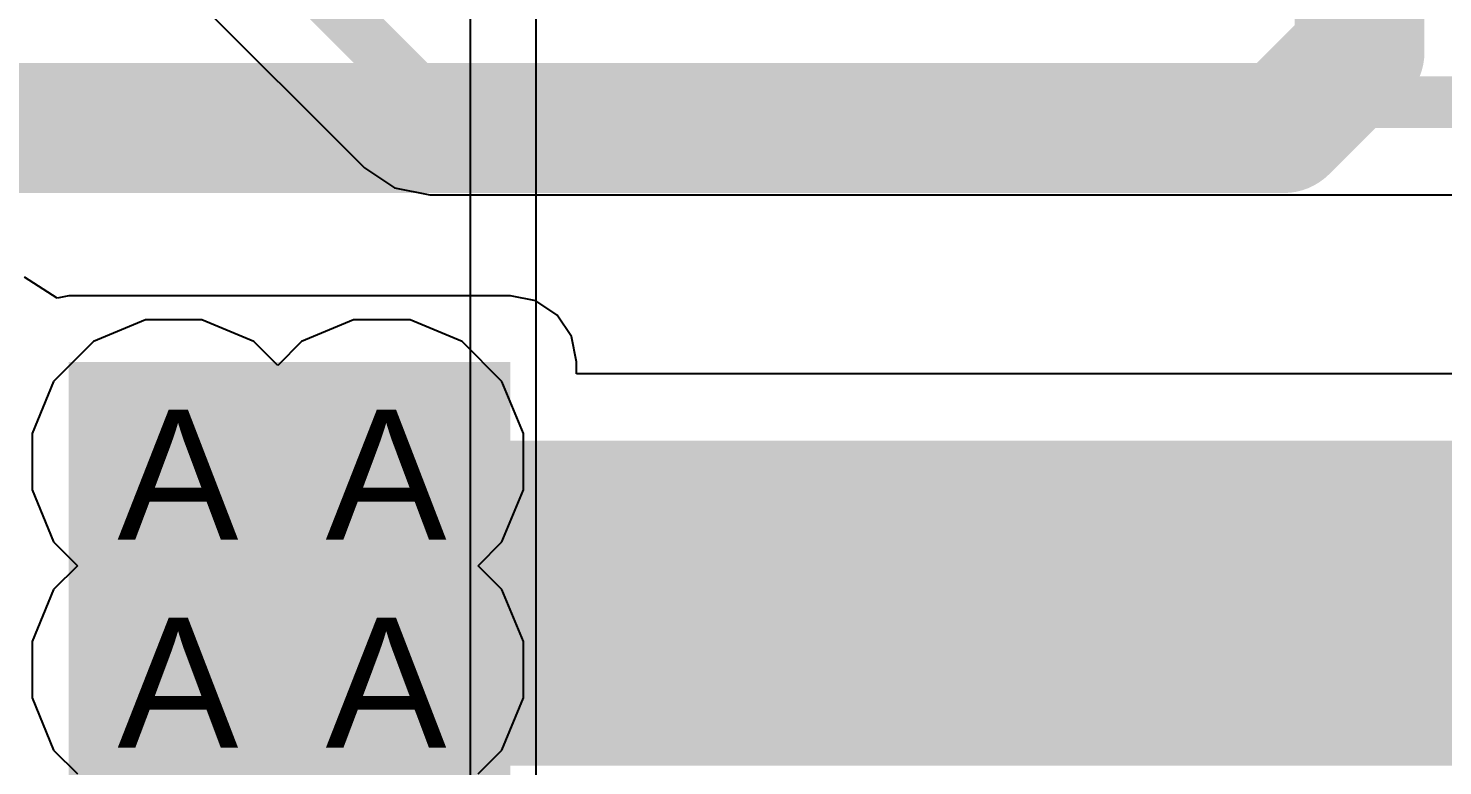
# Model space of a CAD drawing. Header units: inches. Extents: x 0 to 5271, y 0 to 5417.
# Drawn here: x 12.77 to 18.3, y 55.83 to 58.71 of the extents above; entities that cross this region are included whole.
import ezdxf

# ---------------------------------------------------------------- set-up
doc = ezdxf.new("R2010")
doc.units = ezdxf.units.IN
for name, color, linetype in [('Bottom Layer', 5, 'Continuous'), ('Drill Drawing', 1, 'Continuous'), ('L2_GND1', 16, 'Continuous'), ('L3_SIG1', 76, 'Continuous'), ('L4_PWR', 90, 'Continuous'), ('L5_GND2', 156, 'Continuous'), ('L6_SIG2', 130, 'Continuous'), ('L7_GND3', 216, 'Continuous'), ('Top Layer', 1, 'Continuous'), ('Via Holes', 16, 'Continuous')]:
    doc.layers.add(name, color=color, linetype=linetype)
doc.styles.add('Arial', font='', dxfattribs={"height": 0.2})
doc.styles.get('Arial').set_extended_font_data('Arial')

msp = doc.modelspace()

# ---------------------------------------------------------------- hatches: boundary and pattern name
at = {"layer": 'Bottom Layer'}
msp.add_hatch(color=5, dxfattribs=at).paths.add_polyline_path([(12.9286, 54.8894), (14.6558, 54.8894), (14.6558, 57.404), (12.9286, 57.404)])
h = msp.add_hatch(color=5, dxfattribs=at)
edge = h.paths.add_edge_path()
edge.add_arc((13.339, 57.0144), 0.3, 0, 360)
h = msp.add_hatch(color=5, dxfattribs=at)
edge = h.paths.add_edge_path()
edge.add_arc((14.1531, 57.0144), 0.3, 0, 360)
h = msp.add_hatch(color=5, dxfattribs=at)
edge = h.paths.add_edge_path()
edge.add_arc((13.339, 56.2002), 0.3, 0, 360)
h = msp.add_hatch(color=5, dxfattribs=at)
edge = h.paths.add_edge_path()
edge.add_arc((14.1531, 56.2002), 0.3, 0, 360)
at = {"layer": 'L2_GND1'}
h = msp.add_hatch(color=16, dxfattribs=at)
edge = h.paths.add_edge_path()
edge.add_arc((13.339, 57.0144), 0.3, 0, 360)
h = msp.add_hatch(color=16, dxfattribs=at)
edge = h.paths.add_edge_path()
edge.add_arc((14.1531, 57.0144), 0.3, 0, 360)
h = msp.add_hatch(color=16, dxfattribs=at)
edge = h.paths.add_edge_path()
edge.add_arc((13.339, 56.2002), 0.3, 0, 360)
h = msp.add_hatch(color=16, dxfattribs=at)
edge = h.paths.add_edge_path()
edge.add_arc((14.1531, 56.2002), 0.3, 0, 360)
at = {"layer": 'L3_SIG1'}
h = msp.add_hatch(color=76, dxfattribs=at)
edge = h.paths.add_edge_path()
edge.add_arc((13.339, 57.0144), 0.3, 0, 360)
h = msp.add_hatch(color=76, dxfattribs=at)
edge = h.paths.add_edge_path()
edge.add_arc((14.1531, 57.0144), 0.3, 0, 360)
h = msp.add_hatch(color=76, dxfattribs=at)
edge = h.paths.add_edge_path()
edge.add_arc((13.339, 56.2002), 0.3, 0, 360)
h = msp.add_hatch(color=76, dxfattribs=at)
edge = h.paths.add_edge_path()
edge.add_arc((14.1531, 56.2002), 0.3, 0, 360)
at = {"layer": 'L4_PWR'}
h = msp.add_hatch(color=90, dxfattribs=at)
edge = h.paths.add_edge_path()
edge.add_arc((13.339, 57.0144), 0.3, 0, 360)
h = msp.add_hatch(color=90, dxfattribs=at)
edge = h.paths.add_edge_path()
edge.add_arc((14.1531, 57.0144), 0.3, 0, 360)
h = msp.add_hatch(color=90, dxfattribs=at)
edge = h.paths.add_edge_path()
edge.add_arc((13.339, 56.2002), 0.3, 0, 360)
h = msp.add_hatch(color=90, dxfattribs=at)
edge = h.paths.add_edge_path()
edge.add_arc((14.1531, 56.2002), 0.3, 0, 360)
at = {"layer": 'L5_GND2'}
h = msp.add_hatch(color=156, dxfattribs=at)
edge = h.paths.add_edge_path()
edge.add_arc((13.339, 57.0144), 0.3, 0, 360)
h = msp.add_hatch(color=156, dxfattribs=at)
edge = h.paths.add_edge_path()
edge.add_arc((14.1531, 57.0144), 0.3, 0, 360)
h = msp.add_hatch(color=156, dxfattribs=at)
edge = h.paths.add_edge_path()
edge.add_arc((13.339, 56.2002), 0.3, 0, 360)
h = msp.add_hatch(color=156, dxfattribs=at)
edge = h.paths.add_edge_path()
edge.add_arc((14.1531, 56.2002), 0.3, 0, 360)
at = {"layer": 'L6_SIG2'}
h = msp.add_hatch(color=130, dxfattribs=at)
edge = h.paths.add_edge_path()
edge.add_arc((13.339, 57.0144), 0.3, 0, 360)
h = msp.add_hatch(color=130, dxfattribs=at)
edge = h.paths.add_edge_path()
edge.add_arc((14.1531, 57.0144), 0.3, 0, 360)
h = msp.add_hatch(color=130, dxfattribs=at)
edge = h.paths.add_edge_path()
edge.add_arc((13.339, 56.2002), 0.3, 0, 360)
h = msp.add_hatch(color=130, dxfattribs=at)
edge = h.paths.add_edge_path()
edge.add_arc((14.1531, 56.2002), 0.3, 0, 360)
at = {"layer": 'L7_GND3'}
h = msp.add_hatch(color=216, dxfattribs=at)
edge = h.paths.add_edge_path()
edge.add_arc((13.339, 57.0144), 0.3, 0, 360)
h = msp.add_hatch(color=216, dxfattribs=at)
edge = h.paths.add_edge_path()
edge.add_arc((14.1531, 57.0144), 0.3, 0, 360)
h = msp.add_hatch(color=216, dxfattribs=at)
edge = h.paths.add_edge_path()
edge.add_arc((13.339, 56.2002), 0.3, 0, 360)
h = msp.add_hatch(color=216, dxfattribs=at)
edge = h.paths.add_edge_path()
edge.add_arc((14.1531, 56.2002), 0.3, 0, 360)
at = {"layer": 'Top Layer'}
h = msp.add_hatch(color=1, dxfattribs=at)
edge = h.paths.add_edge_path()
edge.add_arc((13.339, 57.0144), 0.3, 0, 360)
h = msp.add_hatch(color=1, dxfattribs=at)
edge = h.paths.add_edge_path()
edge.add_arc((14.1531, 57.0144), 0.3, 0, 360)
h = msp.add_hatch(color=1, dxfattribs=at)
edge = h.paths.add_edge_path()
edge.add_arc((13.339, 56.2002), 0.3, 0, 360)
h = msp.add_hatch(color=1, dxfattribs=at)
edge = h.paths.add_edge_path()
edge.add_arc((14.1531, 56.2002), 0.3, 0, 360)
at = {"layer": 'Via Holes'}
h = msp.add_hatch(color=7, dxfattribs=at)
edge = h.paths.add_edge_path()
edge.add_arc((13.339, 57.0144), 0.15, 0, 360)
h = msp.add_hatch(color=7, dxfattribs=at)
edge = h.paths.add_edge_path()
edge.add_arc((14.1531, 57.0144), 0.15, 0, 360)
h = msp.add_hatch(color=7, dxfattribs=at)
edge = h.paths.add_edge_path()
edge.add_arc((13.339, 56.2002), 0.15, 0, 360)
h = msp.add_hatch(color=7, dxfattribs=at)
edge = h.paths.add_edge_path()
edge.add_arc((14.1531, 56.2002), 0.15, 0, 360)

# ---------------------------------------------------------------- linework, layer by layer
at = {"layer": 'Bottom Layer'}
for p, q in [((12.8828, 57.6539), (12.7558, 57.7351)), ((12.9286, 57.663), (12.8828, 57.6539)), ((14.6558, 57.663), (12.9286, 57.663)), ((14.7549, 57.6433), (14.6558, 57.663)), ((14.8389, 57.5871), (14.7549, 57.6433)), ((14.8951, 57.5031), (14.8389, 57.5871)), ((14.9148, 57.404), (14.8951, 57.5031)), ((14.9148, 57.3576), (14.9148, 57.404)), ((56.826, 57.3576), (14.9148, 57.3576))]:
    msp.add_line(p, q, dxfattribs=at)
for points in [[(13.339, 57.0144, 0.508, 0.508, 0), (13.6892, 56.6641, 0.508, 0.508, 0)], [(13.6892, 56.4609, 1.27, 1.27, 0), (127.8531, 56.4609, 1.27, 1.27, 0)]]:
    msp.add_lwpolyline(points, format="xyseb", dxfattribs=at)
for points in [[(13.212, 57.0144, 0.254, 0.254, 1), (13.466, 57.0144, 0.254, 0.254, 1)], [(13.3717, 56.4609, 0.635, 0.635, 1), (14.0067, 56.4609, 0.635, 0.635, 1)], [(13.5622, 56.6641, 0.254, 0.254, 1), (13.8162, 56.6641, 0.254, 0.254, 1)]]:
    msp.add_lwpolyline(points, format="xyseb", close=True, dxfattribs=at)
at = {"layer": 'L2_GND1'}
for p, q in [((13.2288, 57.5684), (13.0251, 57.484)), ((13.4492, 57.5684), (13.2288, 57.5684)), ((13.6528, 57.484), (13.4492, 57.5684)), ((14.0429, 57.5684), (13.8393, 57.484)), ((14.2633, 57.5684), (14.0429, 57.5684)), ((14.4669, 57.484), (14.2633, 57.5684)), ((13.0251, 57.484), (12.8693, 57.3282)), ((13.746, 57.3908), (13.6528, 57.484)), ((13.8393, 57.484), (13.746, 57.3908)), ((14.6227, 57.3282), (14.4669, 57.484)), ((12.8693, 57.3282), (12.785, 57.1246)), ((14.7071, 57.1246), (14.6227, 57.3282)), ((12.785, 57.1246), (12.785, 56.9042)), ((14.7071, 56.9042), (14.7071, 57.1246)), ((12.785, 56.9042), (12.8693, 56.7006)), ((14.6227, 56.7006), (14.7071, 56.9042)), ((12.8693, 56.7006), (12.9625, 56.6073)), ((14.5295, 56.6073), (14.6227, 56.7006)), ((12.9625, 56.6073), (12.8693, 56.5141)), ((14.6227, 56.5141), (14.5295, 56.6073)), ((12.8693, 56.5141), (12.785, 56.3104)), ((14.7071, 56.3104), (14.6227, 56.5141)), ((12.785, 56.3104), (12.785, 56.0901)), ((14.7071, 56.0901), (14.7071, 56.3104)), ((12.785, 56.0901), (12.8693, 55.8864)), ((14.6227, 55.8864), (14.7071, 56.0901)), ((12.8693, 55.8864), (12.9625, 55.7932)), ((14.5295, 55.7932), (14.6227, 55.8864))]:
    msp.add_line(p, q, dxfattribs=at)
at = {"layer": 'L3_SIG1'}
for p, q in [((13.2288, 57.5684), (13.0251, 57.484)), ((13.4492, 57.5684), (13.2288, 57.5684)), ((13.6528, 57.484), (13.4492, 57.5684)), ((14.0429, 57.5684), (13.8393, 57.484)), ((14.2633, 57.5684), (14.0429, 57.5684)), ((14.4669, 57.484), (14.2633, 57.5684)), ((13.0251, 57.484), (12.8693, 57.3282)), ((13.746, 57.3908), (13.6528, 57.484)), ((13.8393, 57.484), (13.746, 57.3908)), ((14.6227, 57.3282), (14.4669, 57.484)), ((12.8693, 57.3282), (12.785, 57.1246)), ((14.7071, 57.1246), (14.6227, 57.3282)), ((12.785, 57.1246), (12.785, 56.9042)), ((14.7071, 56.9042), (14.7071, 57.1246)), ((12.785, 56.9042), (12.8693, 56.7006)), ((14.6227, 56.7006), (14.7071, 56.9042)), ((12.8693, 56.7006), (12.9625, 56.6073)), ((14.5295, 56.6073), (14.6227, 56.7006)), ((12.9625, 56.6073), (12.8693, 56.5141)), ((14.6227, 56.5141), (14.5295, 56.6073)), ((12.8693, 56.5141), (12.785, 56.3104)), ((14.7071, 56.3104), (14.6227, 56.5141)), ((12.785, 56.3104), (12.785, 56.0901)), ((14.7071, 56.0901), (14.7071, 56.3104)), ((12.785, 56.0901), (12.8693, 55.8864)), ((14.6227, 55.8864), (14.7071, 56.0901)), ((12.8693, 55.8864), (12.9625, 55.7932)), ((14.5295, 55.7932), (14.6227, 55.8864))]:
    msp.add_line(p, q, dxfattribs=at)
for points in [[(17.9771, 58.6161, 0.508, 0.508, 0), (17.9771, 65.0121, 0.508, 0.508, 0)], [(17.6795, 58.3186, 0.508, 0.508, 0), (17.9771, 58.6161, 0.508, 0.508, 0)], [(12.7146, 58.3186, 0.508, 0.508, 0), (17.6795, 58.3186, 0.508, 0.508, 0)]]:
    msp.add_lwpolyline(points, format="xyseb", dxfattribs=at)
for points in [[(17.8501, 58.6161, 0.254, 0.254, 1), (18.1041, 58.6161, 0.254, 0.254, 1)], [(17.8501, 58.6161, 0.254, 0.254, 1), (18.1041, 58.6161, 0.254, 0.254, 1)], [(12.5876, 58.3186, 0.254, 0.254, 1), (12.8416, 58.3186, 0.254, 0.254, 1)], [(17.5525, 58.3186, 0.254, 0.254, 1), (17.8065, 58.3186, 0.254, 0.254, 1)], [(17.5525, 58.3186, 0.254, 0.254, 1), (17.8065, 58.3186, 0.254, 0.254, 1)]]:
    msp.add_lwpolyline(points, format="xyseb", close=True, dxfattribs=at)
at = {"layer": 'L4_PWR'}
for p, q in [((14.7574, 50.6649), (14.7574, 64.8914)), ((14.4984, 60.4682), (14.4984, 55.0926))]:
    msp.add_line(p, q, dxfattribs=at)
at = {"layer": 'L5_GND2'}
for p, q in [((13.2288, 57.5684), (13.0251, 57.484)), ((13.4492, 57.5684), (13.2288, 57.5684)), ((13.6528, 57.484), (13.4492, 57.5684)), ((14.0429, 57.5684), (13.8393, 57.484)), ((14.2633, 57.5684), (14.0429, 57.5684)), ((14.4669, 57.484), (14.2633, 57.5684)), ((13.0251, 57.484), (12.8693, 57.3282)), ((13.746, 57.3908), (13.6528, 57.484)), ((13.8393, 57.484), (13.746, 57.3908)), ((14.6227, 57.3282), (14.4669, 57.484)), ((12.8693, 57.3282), (12.785, 57.1246)), ((14.7071, 57.1246), (14.6227, 57.3282)), ((12.785, 57.1246), (12.785, 56.9042)), ((14.7071, 56.9042), (14.7071, 57.1246)), ((12.785, 56.9042), (12.8693, 56.7006)), ((14.6227, 56.7006), (14.7071, 56.9042)), ((12.8693, 56.7006), (12.9625, 56.6073)), ((14.5295, 56.6073), (14.6227, 56.7006)), ((12.9625, 56.6073), (12.8693, 56.5141)), ((14.6227, 56.5141), (14.5295, 56.6073)), ((12.8693, 56.5141), (12.785, 56.3104)), ((14.7071, 56.3104), (14.6227, 56.5141)), ((12.785, 56.3104), (12.785, 56.0901)), ((14.7071, 56.0901), (14.7071, 56.3104)), ((12.785, 56.0901), (12.8693, 55.8864)), ((14.6227, 55.8864), (14.7071, 56.0901)), ((12.8693, 55.8864), (12.9625, 55.7932)), ((14.5295, 55.7932), (14.6227, 55.8864))]:
    msp.add_line(p, q, dxfattribs=at)
at = {"layer": 'L6_SIG2'}
for p, q in [((13.2288, 57.5684), (13.0251, 57.484)), ((13.4492, 57.5684), (13.2288, 57.5684)), ((13.6528, 57.484), (13.4492, 57.5684)), ((14.0429, 57.5684), (13.8393, 57.484)), ((14.2633, 57.5684), (14.0429, 57.5684)), ((14.4669, 57.484), (14.2633, 57.5684)), ((13.0251, 57.484), (12.8693, 57.3282)), ((13.746, 57.3908), (13.6528, 57.484)), ((13.8393, 57.484), (13.746, 57.3908)), ((14.6227, 57.3282), (14.4669, 57.484)), ((12.8693, 57.3282), (12.785, 57.1246)), ((14.7071, 57.1246), (14.6227, 57.3282)), ((12.785, 57.1246), (12.785, 56.9042)), ((14.7071, 56.9042), (14.7071, 57.1246)), ((12.785, 56.9042), (12.8693, 56.7006)), ((14.6227, 56.7006), (14.7071, 56.9042)), ((12.8693, 56.7006), (12.9625, 56.6073)), ((14.5295, 56.6073), (14.6227, 56.7006)), ((12.9625, 56.6073), (12.8693, 56.5141)), ((14.6227, 56.5141), (14.5295, 56.6073)), ((12.8693, 56.5141), (12.785, 56.3104)), ((14.7071, 56.3104), (14.6227, 56.5141)), ((12.785, 56.3104), (12.785, 56.0901)), ((14.7071, 56.0901), (14.7071, 56.3104)), ((12.785, 56.0901), (12.8693, 55.8864)), ((14.6227, 55.8864), (14.7071, 56.0901)), ((12.8693, 55.8864), (12.9625, 55.7932)), ((14.5295, 55.7932), (14.6227, 55.8864))]:
    msp.add_line(p, q, dxfattribs=at)
at = {"layer": 'L7_GND3'}
for p, q in [((13.2288, 57.5684), (13.0251, 57.484)), ((13.4492, 57.5684), (13.2288, 57.5684)), ((13.6528, 57.484), (13.4492, 57.5684)), ((14.0429, 57.5684), (13.8393, 57.484)), ((14.2633, 57.5684), (14.0429, 57.5684)), ((14.4669, 57.484), (14.2633, 57.5684)), ((13.0251, 57.484), (12.8693, 57.3282)), ((13.746, 57.3908), (13.6528, 57.484)), ((13.8393, 57.484), (13.746, 57.3908)), ((14.6227, 57.3282), (14.4669, 57.484)), ((12.8693, 57.3282), (12.785, 57.1246)), ((14.7071, 57.1246), (14.6227, 57.3282)), ((12.785, 57.1246), (12.785, 56.9042)), ((14.7071, 56.9042), (14.7071, 57.1246)), ((12.785, 56.9042), (12.8693, 56.7006)), ((14.6227, 56.7006), (14.7071, 56.9042)), ((12.8693, 56.7006), (12.9625, 56.6073)), ((14.5295, 56.6073), (14.6227, 56.7006)), ((12.9625, 56.6073), (12.8693, 56.5141)), ((14.6227, 56.5141), (14.5295, 56.6073)), ((12.8693, 56.5141), (12.785, 56.3104)), ((14.7071, 56.3104), (14.6227, 56.5141)), ((12.785, 56.3104), (12.785, 56.0901)), ((14.7071, 56.0901), (14.7071, 56.3104)), ((12.785, 56.0901), (12.8693, 55.8864)), ((14.6227, 55.8864), (14.7071, 56.0901)), ((12.8693, 55.8864), (12.9625, 55.7932)), ((14.5295, 55.7932), (14.6227, 55.8864))]:
    msp.add_line(p, q, dxfattribs=at)
at = {"layer": 'Top Layer'}
for p, q in [((13.3401, 58.9083), (14.0848, 58.1636)), ((14.0848, 58.1636), (14.0848, 58.1636)), ((14.0848, 58.1636), (14.2024, 58.085)), ((14.2024, 58.085), (14.3411, 58.0574)), ((14.3411, 58.0574), (26.4269, 58.0574)), ((13.2288, 57.5684), (13.0251, 57.484)), ((13.4492, 57.5684), (13.2288, 57.5684)), ((13.6528, 57.484), (13.4492, 57.5684)), ((14.0429, 57.5684), (13.8393, 57.484)), ((14.2633, 57.5684), (14.0429, 57.5684)), ((14.4669, 57.484), (14.2633, 57.5684)), ((13.0251, 57.484), (12.8693, 57.3282)), ((13.746, 57.3908), (13.6528, 57.484)), ((13.8393, 57.484), (13.746, 57.3908)), ((14.6227, 57.3282), (14.4669, 57.484)), ((12.8693, 57.3282), (12.785, 57.1246)), ((14.7071, 57.1246), (14.6227, 57.3282)), ((12.785, 57.1246), (12.785, 56.9042)), ((14.7071, 56.9042), (14.7071, 57.1246)), ((12.785, 56.9042), (12.8693, 56.7006)), ((14.6227, 56.7006), (14.7071, 56.9042)), ((12.8693, 56.7006), (12.9625, 56.6073)), ((14.5295, 56.6073), (14.6227, 56.7006)), ((12.9625, 56.6073), (12.8693, 56.5141)), ((14.6227, 56.5141), (14.5295, 56.6073)), ((12.8693, 56.5141), (12.785, 56.3104)), ((14.7071, 56.3104), (14.6227, 56.5141)), ((12.785, 56.3104), (12.785, 56.0901)), ((14.7071, 56.0901), (14.7071, 56.3104)), ((12.785, 56.0901), (12.8693, 55.8864)), ((14.6227, 55.8864), (14.7071, 56.0901)), ((12.8693, 55.8864), (12.9625, 55.7932)), ((14.5295, 55.7932), (14.6227, 55.8864))]:
    msp.add_line(p, q, dxfattribs=at)
for points in [[(13.4902, 59.2709, 0.2032, 0.2032, 0), (14.3411, 58.42, 0.2032, 0.2032, 0)], [(14.3411, 58.42, 0.2032, 0.2032, 0), (26.8224, 58.42, 0.2032, 0.2032, 0)]]:
    msp.add_lwpolyline(points, format="xyseb", dxfattribs=at)
msp.add_lwpolyline([(14.2903, 58.42, 0.1016, 0.1016, 1), (14.3919, 58.42, 0.1016, 0.1016, 1)], format="xyseb", close=True, dxfattribs=at)
msp.add_lwpolyline([(14.2903, 58.42, 0.1016, 0.1016, 1), (14.3919, 58.42, 0.1016, 0.1016, 1)], format="xyseb", close=True, dxfattribs=at)

# ---------------------------------------------------------------- texts
at = {"layer": 'Drill Drawing', "style": 'Arial'}
for p in [(13.1189, 56.7097), (13.933, 56.7097), (13.1189, 55.8955), (13.933, 55.8955)]:
    msp.add_text('A', height=0.508, dxfattribs=at).set_placement(p)

doc.saveas('drawing.dxf')
